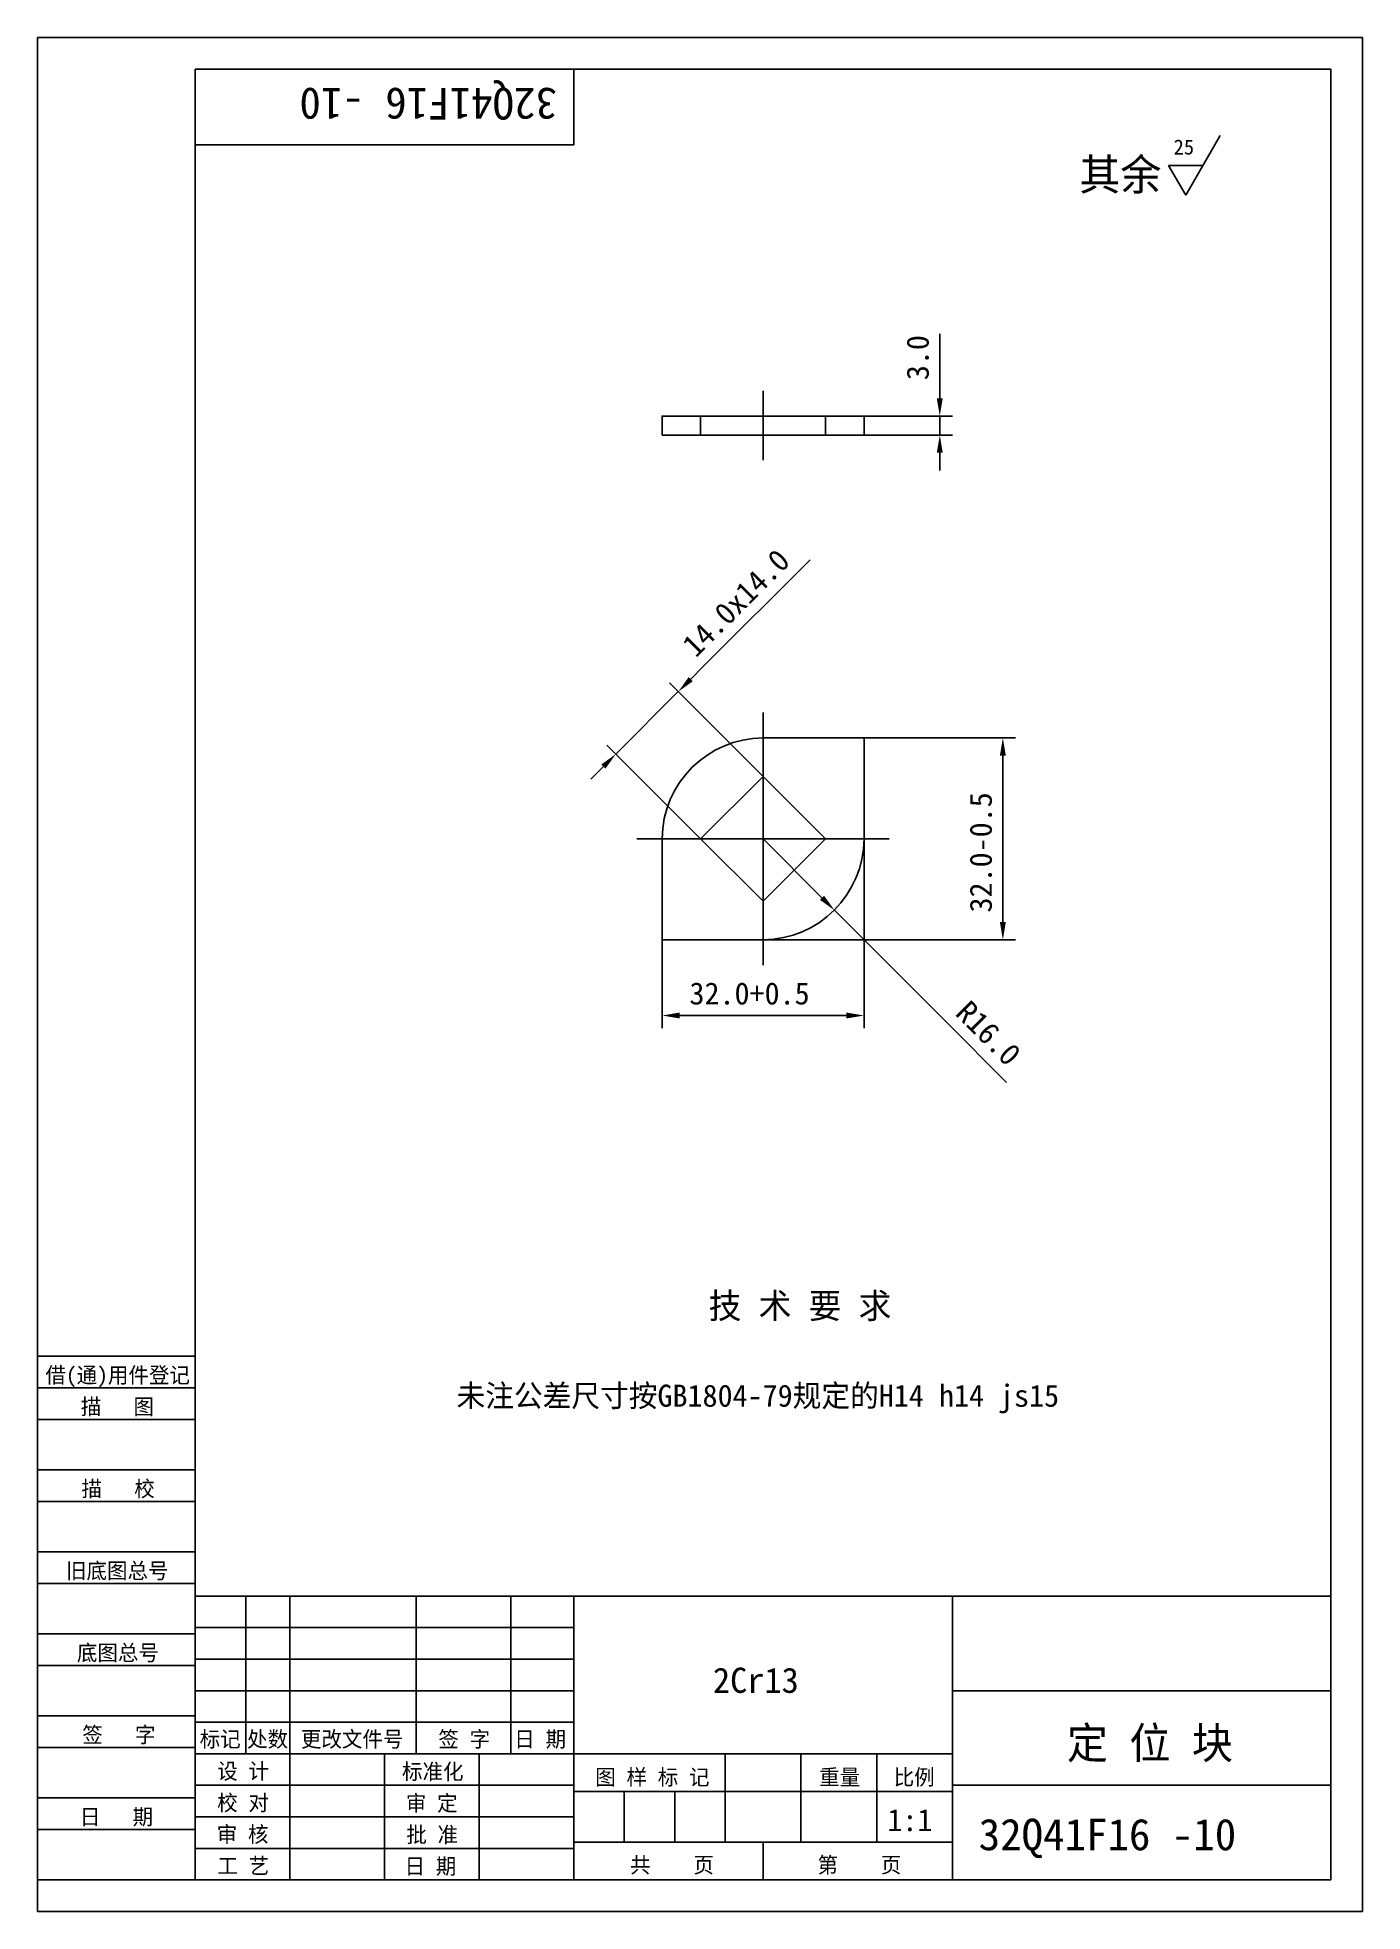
# Model space of a CAD drawing. Header units: metres. Extents: x 0 to 210, y 0 to 297.
import ezdxf

# ---------------------------------------------------------------- set-up
doc = ezdxf.new("R2010")
doc.units = ezdxf.units.M
for name, color, linetype in [('C', 6, 'Continuous'), ('D', 1, 'Continuous'), ('FL', 5, 'Continuous'), ('T', 7, 'Continuous'), ('TL', 4, 'Continuous')]:
    doc.layers.add(name, color=color, linetype=linetype)

# ---------------------------------------------------------------- blocks, each defined once
blk = doc.blocks.new('TUKUN4')
at = {"layer": 'FL'}
for p, q in [((0, 297), (0, 0)), ((210, 297), (0, 297)), ((210, 0), (210, 297)), ((0, 78), (25, 78)), ((0, 70), (25, 70)), ((0, 65), (25, 65)), ((0, 57), (25, 57)), ((0, 52), (25, 52)), ((33, 25), (33, 50)), ((40, 5), (40, 50)), ((60, 25), (60, 50)), ((75, 25), (75, 50)), ((25, 45), (85, 45)), ((0, 44), (25, 44)), ((0, 39), (25, 39)), ((25, 40), (85, 40)), ((25, 35), (85, 35)), ((0, 31), (25, 31)), ((25, 30), (85, 30)), ((0, 26), (25, 26)), ((70, 5), (70, 25)), ((0, 18), (25, 18)), ((25, 20), (85, 20)), ((25, 15), (85, 15)), ((0, 13), (25, 13)), ((25, 10), (85, 10)), ((0, 0), (210, 0))]:
    blk.add_line(p, q, dxfattribs=at)
at = {"layer": 'TL'}
for p, q in [((25, 5), (25, 292)), ((205, 292), (25, 292)), ((85, 292), (85, 280)), ((205, 5), (205, 292)), ((85, 280), (25, 280)), ((0, 88), (25, 88)), ((0, 83), (25, 83)), ((205, 50), (25, 50)), ((85, 5), (85, 50)), ((145, 5), (145, 50)), ((205, 35), (145, 35)), ((145, 25), (25, 25)), ((55, 5), (55, 25)), ((109, 11), (109, 25)), ((121, 11), (121, 25)), ((133, 11), (133, 25)), ((85, 19), (145, 19)), ((93, 11), (93, 19)), ((101, 11), (101, 19)), ((205, 20), (145, 20)), ((145, 11), (85, 11)), ((115, 5), (115, 11)), ((0, 5), (205, 5))]:
    blk.add_line(p, q, dxfattribs=at)
at = {"layer": 'T'}
for s, p in [('借(通)用件登记', (1.26, 83.76)), ('描   图', (6.86, 78.76)), ('描   校', (6.98, 65.76)), ('旧底图总号', (4.52, 52.76)), ('底图总号', (6.25, 39.76)), ('签   字', (7.1, 26.76)), ('标记', (25.71, 26.07)), ('处数', (33.22, 26.07)), ('更改文件号', (41.75, 26.07)), ('签 字', (63.53, 26.07)), ('日 期', (75.57, 26.07)), ('设 计', (28.5, 20.99)), ('标准化', (57.77, 20.93)), ('图 样 标 记', (88.4, 20.04)), ('重量', (123.88, 20.04)), ('比例', (135.7, 20.04)), ('校 对', (28.48, 15.99)), ('审 定', (58.39, 15.93)), ('日   期', (6.72, 13.76)), ('审 核', (28.41, 10.99)), ('批 准', (58.46, 10.93)), ('共    页', (93.91, 6.13)), ('第    页', (123.62, 6.13)), ('工 艺', (28.52, 5.99)), ('日 期', (58.18, 5.93))]:
    blk.add_text(s, height=2.5, dxfattribs=at).set_placement(p)

msp = doc.modelspace()

# ---------------------------------------------------------------- linework, layer by layer
at = {"layer": 'C'}
for points in [[(115, 230), (115, 241)], [(115, 150), (115, 190)], [(95, 170), (135, 170)]]:
    msp.add_lwpolyline(points, dxfattribs=at)
at = {"layer": 'D'}
for p, q in [((187.46, 281.46), (182, 272)), ((182, 272), (179.27, 276.73)), ((179.27, 276.73), (184.73, 276.73)), ((143, 242.6), (143, 250.02)), ((143, 239.8), (143, 242.6)), ((131, 237), (145, 237)), ((143, 234), (143, 237)), ((131, 234), (145, 234)), ((143, 231.2), (143, 228.4)), ((105.52, 197.29), (122.44, 214.21)), ((103.54, 195.31), (105.52, 197.29)), ((91.67, 183.44), (101.56, 193.33)), ((115, 179.9), (100.15, 194.75)), ((105.1, 170), (90.25, 184.85)), ((131, 186), (155, 186)), ((89.69, 181.46), (87.71, 179.48)), ((153, 156.8), (153, 183.2)), ((124.33, 160.67), (115, 170)), ((131, 170), (131, 140)), ((126.31, 158.69), (143.99, 141.01)), ((99, 154), (99, 140)), ((115, 154), (155, 154)), ((101.8, 142), (128.2, 142)), ((143.99, 141.01), (153.6, 131.4))]:
    msp.add_line(p, q, dxfattribs=at)
for points in [[(142.53, 239.8), (143.47, 239.8), (143, 237)], [(142.53, 231.2), (143.47, 231.2), (143, 234)], [(103.21, 195.64), (103.87, 194.98), (101.56, 193.33)], [(152.53, 183.2), (153.47, 183.2), (153, 186)], [(89.36, 181.79), (90.02, 181.13), (91.67, 183.44)], [(124, 160.34), (124.66, 161), (126.31, 158.69)], [(152.53, 156.8), (153.47, 156.8), (153, 154)], [(101.8, 142.47), (101.8, 141.53), (99, 142)], [(128.2, 142.47), (128.2, 141.53), (131, 142)]]:
    msp.add_solid(points, dxfattribs=at)
at = {"layer": 'TL'}
for points in [[(99, 234), (99, 237), (105.1, 237), (105.1, 234)], [(131, 237), (131, 234), (124.9, 234), (124.9, 237)], [(124.9, 170), (115, 160.1), (105.1, 170), (115, 179.9)]]:
    msp.add_lwpolyline(points, close=True, dxfattribs=at)
for points in [[(105.1, 237), (124.9, 237)], [(115, 234), (115, 237)], [(105.1, 234), (124.9, 234)]]:
    msp.add_lwpolyline(points, dxfattribs=at)
msp.add_lwpolyline([(131, 170), (131, 186), (115, 186, 0.41), (99, 170), (99, 154), (115, 154, 0.41), (131, 170, 0.41)], format="xyb", dxfattribs=at)

# ---------------------------------------------------------------- block references
at = {"layer": 'T'}
msp.add_blockref('TUKUN4', (0, 0), dxfattribs=at)

# ---------------------------------------------------------------- texts
at = {"layer": 'D'}
for s, height, rotation, p in [('32Q41F16 -10', 5, 180, (82.33, 289)), ('3.0', 3.5, 90, (141.25, 242.69)), ('14.0x14.0', 3.5, 45, (104.35, 198.6)), ('32.0-0.5', 3.5, 90, (151.25, 158.33)), ('R16.0', 3.5, 315, (145.29, 142.18))]:
    msp.add_text(s, height=height, rotation=rotation, dxfattribs=at).set_placement(p)
for s, height, p in [('25', 2.38, (180.07, 278.45)), ('其余', 5, (165.12, 272.78)), ('32.0+0.5', 3.5, (103.33, 143.75)), ('技 术 要 求', 4, (106.37, 94)), ('未注公差尺寸按GB1804-79规定的H14 h14 js15', 3.5, (66.41, 80)), ('2Cr13', 4, (107.05, 34.65)), ('定 位 块', 5, (163.15, 24.21)), ('1:1', 3.5, (134.69, 12.74)), ('32Q41F16 -10', 5, (149.17, 9.71))]:
    msp.add_text(s, height=height, dxfattribs=at).set_placement(p)

doc.saveas('drawing.dxf')
